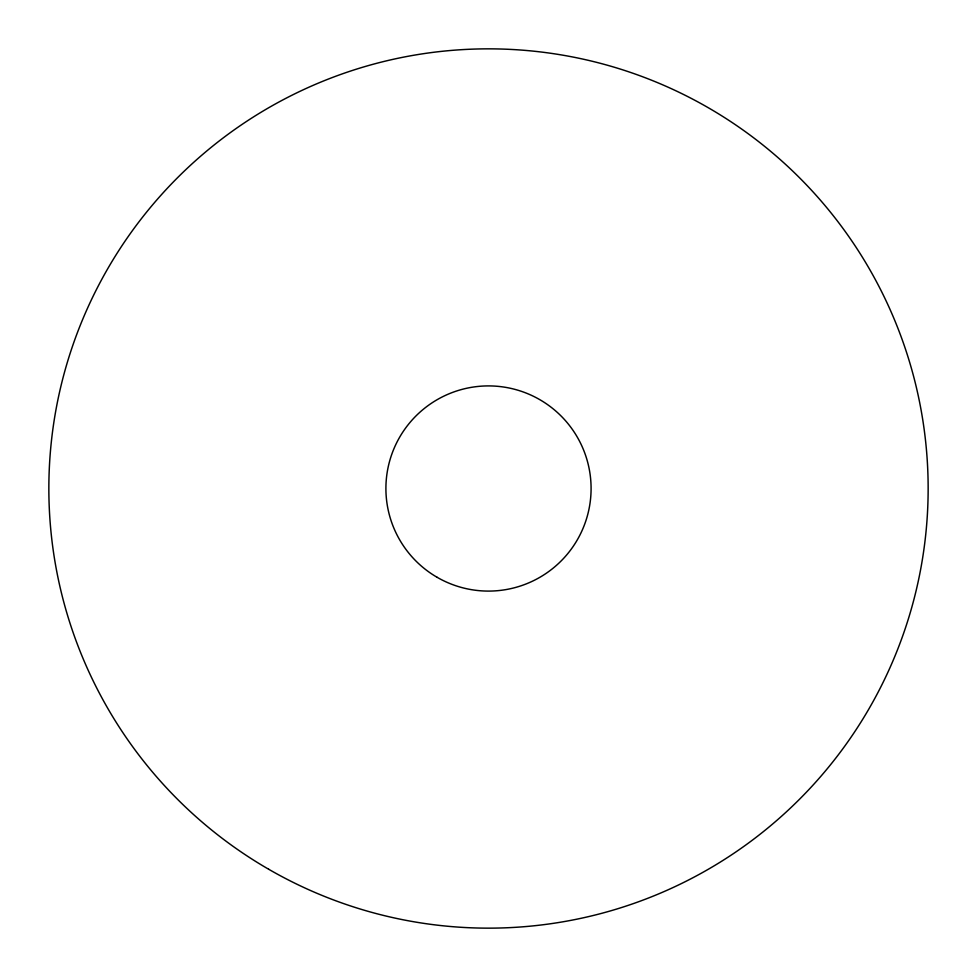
<?xml version="1.0" encoding="UTF-8"?>
<svg xmlns="http://www.w3.org/2000/svg" width="977" height="977" viewBox="0 0 977 977"><rect width="100%" height="100%" fill="white"/><g stroke="black" fill="none" stroke-linecap="round" stroke-linejoin="round"><path stroke-width="1.47" d="M437.207 577.346A102.585 102.585 0 0 0 591.085 488.5A102.585 102.585 0 0 0 437.207 399.654A102.585 102.585 0 0 0 437.207 577.346M268.675 869.249A439.65 439.65 0 0 0 928.15 488.5A439.65 439.65 0 0 0 268.675 107.751A439.65 439.65 0 0 0 268.675 869.249"/></g></svg>
